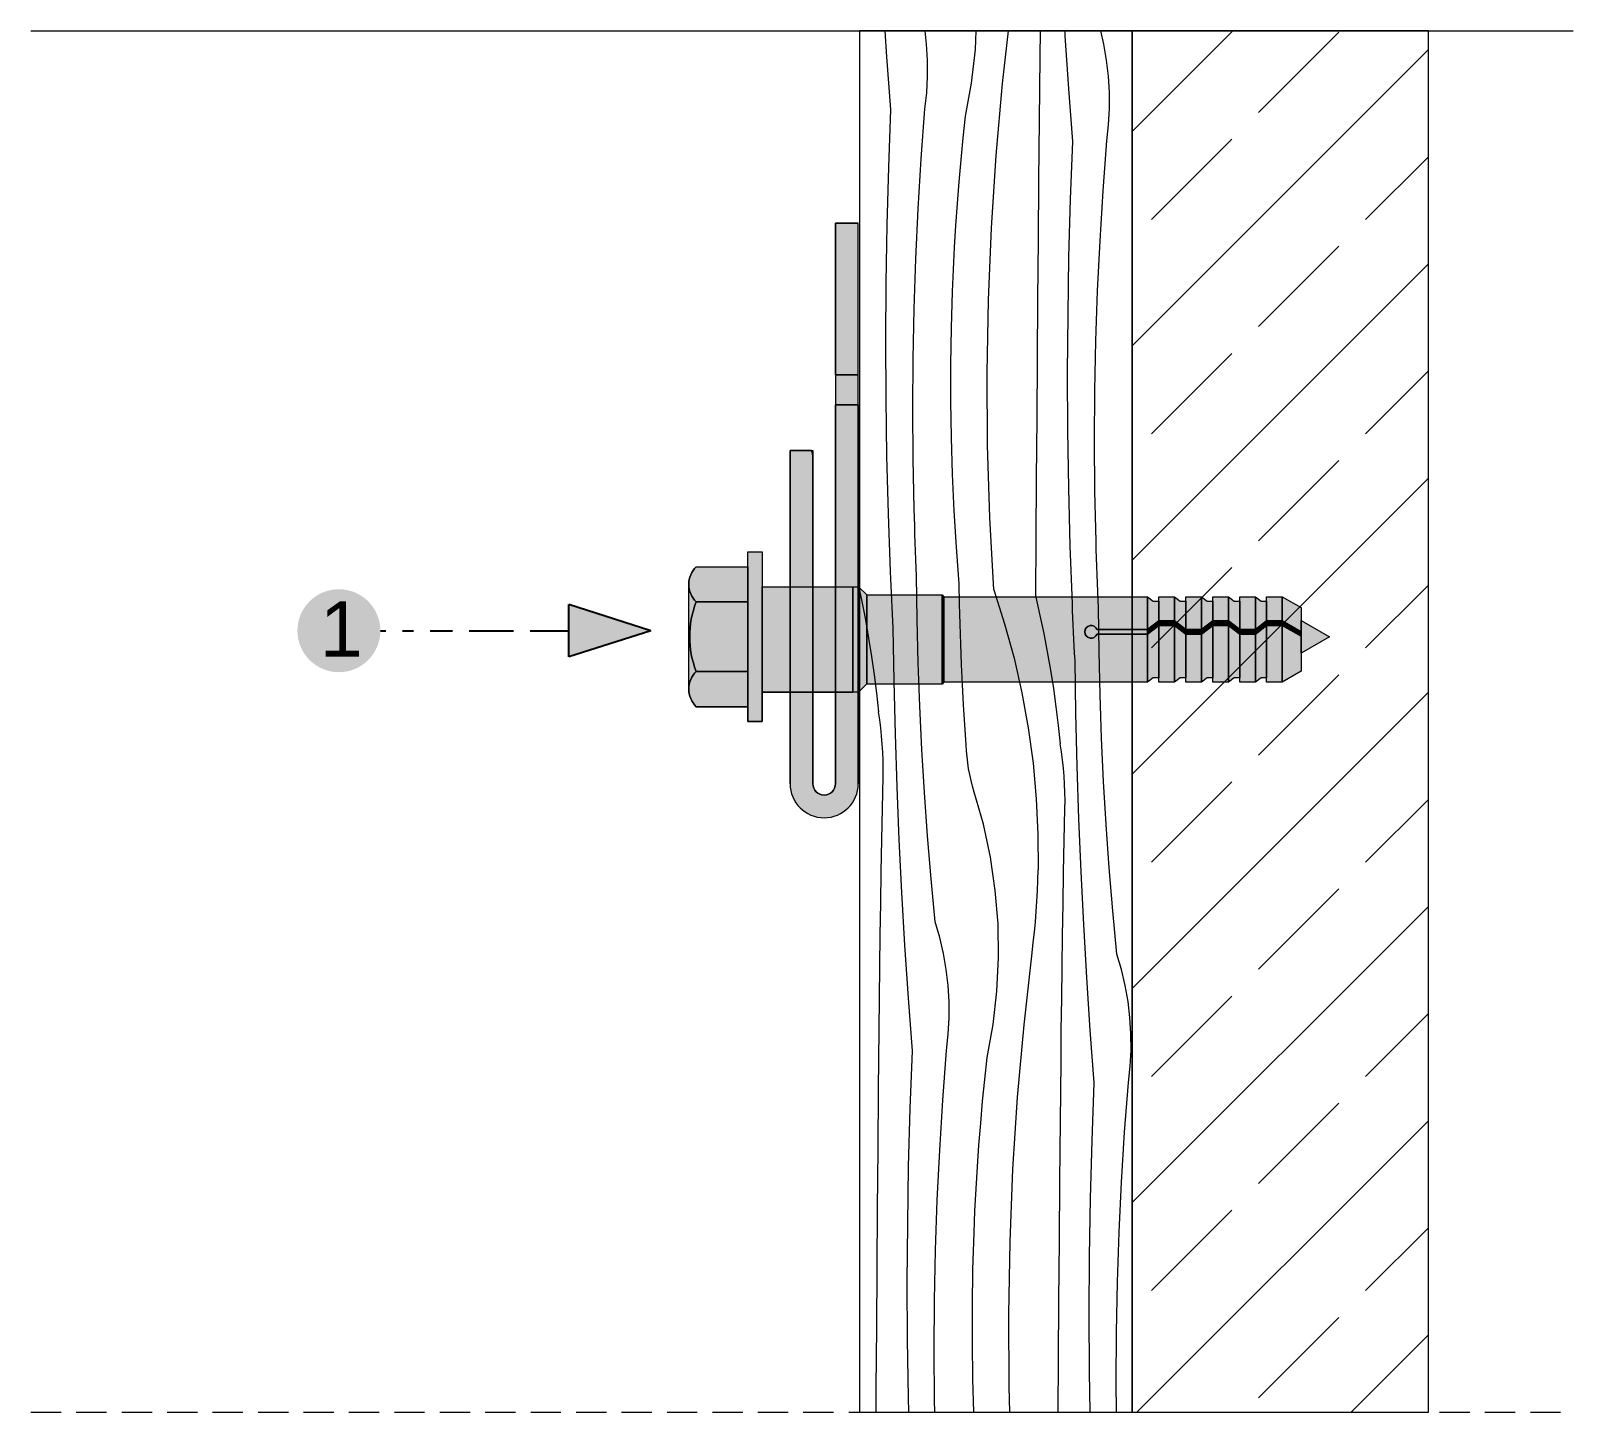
# Model space of a CAD drawing. Header units: millimetres. Extents: x -7826 to 55813, y 465 to 25965.
# Drawn here: x 49107 to 50125, y 18926 to 19838 of the extents above; entities that cross this region are included whole.
import ezdxf

# ---------------------------------------------------------------- set-up
doc = ezdxf.new("R2010")
doc.units = ezdxf.units.MM
doc.linetypes.add('Hidden Line', pattern=[30.00000000000001, 20, -10.00000000000001])
for name, color, linetype, lineweight in [('2D - Ogolne2', 251, 'Continuous', 15), ('2D - Ogolne5', 161, 'Continuous', 25), ('2D Drafting - General102', 254, 'Continuous', 13), ('2D Drafting - General121', 255, 'Continuous', 0), ('2D Drafting - General2', 251, 'Continuous', 15), ('2D Drafting - General5', 161, 'Continuous', 25), ('2D Drafting - General81', 251, 'Continuous', 20), ('ELE-warstwy2', 251, 'Continuous', 15), ('Opisy - Tekst121', 255, 'Continuous', 0)]:
    doc.layers.add(name, color=color, linetype=linetype, lineweight=lineweight)
doc.styles.add('GENERATED_STYLE_5', font='arial.ttf')

# ---------------------------------------------------------------- blocks, each defined once
blk = doc.blocks.new('*X42')
at = {"layer": '2D Drafting - General81', "linetype": 'Continuous'}
for p, q in [((-48646.67063404561, 72055.70271236675), (-48647.79966341271, 72072.75161321454)), ((-48620.48926685046, 72064.01327974732), (-48621.51369083249, 72072.75161321454)), ((-48588.29854545672, 72060.3466678821), (-48587.68327365322, 72072.75161321454)), ((-48570.38401248802, 72038.01331967939), (-48566.48699002763, 72072.75161321454)), ((-48545.51396846105, 72055.34714108803), (-48545.28462351132, 72072.75161321454)), ((-48528.90978390074, 72069.3670231191), (-48529.10594664609, 72072.75161321454)), ((-48503.52214475993, 72064.0588857783), (-48505.56071966925, 72072.75161321454)), ((-48619.84746842642, 72053.30709035876), (-48620.48926685046, 72064.01327974732)), ((-48526.60287279836, 72034.53152654559), (-48528.90978390074, 72069.3670231191)), ((-48501.67032865724, 72053.49455079863), (-48503.52214475993, 72064.0588857783)), ((-48644.07698268926, 72020.88739055295), (-48646.67063404561, 72055.70271236675)), ((-48619.81476655325, 72042.58173129588), (-48619.84746842642, 72053.30709035876)), ((-48590.83464819163, 72038.31279026804), (-48588.29854545672, 72060.3466678821)), ((-48545.75568505889, 72034.45377268645), (-48545.51396846105, 72055.34714108803)), ((-48500.42150560321, 72042.84209392616), (-48501.67032865724, 72053.49455079863)), ((-48620.39126680258, 72031.8718272859), (-48619.81476655325, 72042.58173129588)), ((-48499.77970717917, 72032.13590453762), (-48500.42150560321, 72042.84209392616)), ((-48621.57510805591, 72021.21195316246), (-48620.39126680258, 72031.8718272859)), ((-48594.79740897797, 72016.49032233373), (-48590.83464819163, 72038.31279026804)), ((-48574.59313075237, 71990.3808784987), (-48570.38401248802, 72038.01331967939)), ((-48545.96380372453, 72013.5600426054), (-48545.75568505889, 72034.45377268645)), ((-48524.00922144201, 71999.71620473178), (-48526.60287279836, 72034.53152654559)), ((-48499.747005306, 72021.41054547472), (-48499.77970717917, 72032.13590453762)), ((-48645.51909767298, 71982.75766889415), (-48644.07698268926, 72020.88739055295)), ((-48624.03850036071, 71988.25771018896), (-48621.57510805591, 72021.21195316246)), ((-48500.32350555533, 72010.70064146473), (-48499.747005306, 72021.41054547472)), ((-48596.32459123708, 72002.06173878262), (-48594.79740897797, 72016.49032233373)), ((-48546.31708932115, 71974.21632015175), (-48545.96380372453, 72013.5600426054)), ((-48501.50734680866, 72000.0407673413), (-48500.32350555533, 72010.70064146473)), ((-48597.72139509252, 71987.61995053), (-48596.32459123708, 72002.06173878262)), ((-48577.67812682817, 71942.66244465386), (-48574.59313075237, 71990.3808784987)), ((-48525.45133642573, 71961.586483073), (-48524.00922144201, 71999.71620473178)), ((-48503.97073911347, 71967.0865243678), (-48501.50734680866, 72000.0407673413)), ((-48646.55811591488, 71944.61483456718), (-48645.51909767298, 71982.75766889415)), ((-48626.05289448239, 71955.27297663044), (-48624.03850036071, 71988.25771018896)), ((-48598.98770659984, 71973.16613566641), (-48597.72139509252, 71987.61995053)), ((-48600.12342245955, 71958.70147326351), (-48598.98770659984, 71973.16613566641)), ((-48546.65642838869, 71934.87247493777), (-48546.31708932115, 71974.21632015175)), ((-48526.49035466763, 71923.44364874602), (-48525.45133642573, 71961.586483073)), ((-48505.98513323515, 71934.10179080928), (-48503.97073911347, 71967.0865243678)), ((-48627.61791683628, 71922.26386975618), (-48626.05289448239, 71955.27297663044)), ((-48601.12845002548, 71944.22714327779), (-48600.12342245955, 71958.70147326351)), ((-48647.19392133611, 71906.46314887873), (-48646.55811591488, 71944.61483456718)), ((-48602.0027073124, 71929.74432645437), (-48601.12845002548, 71944.22714327779)), ((-48579.63728584257, 71894.88454363937), (-48577.67812682817, 71942.66244465386)), ((-48602.74612300267, 71915.25420423075), (-48602.0027073124, 71929.74432645437)), ((-48546.98182088458, 71895.52851190727), (-48546.65642838869, 71934.87247493777)), ((-48507.55015558903, 71901.09268393501), (-48505.98513323515, 71934.10179080928)), ((-48628.73327717708, 71889.23651135569), (-48627.61791683628, 71922.26386975618)), ((-48527.12616008886, 71885.29196305756), (-48526.49035466763, 71923.44364874602)), ((-48603.35863645208, 71900.75795864032), (-48602.74612300267, 71915.25420423075)), ((-48647.42644290467, 71868.30687412445), (-48647.19392133611, 71906.46314887873)), ((-48604.08770725297, 71876.62068253274), (-48603.35863645208, 71900.7579586403)), ((-48508.66551592983, 71868.06532553452), (-48507.55015558903, 71901.09268393501)), ((-48629.39876865276, 71856.19702660336), (-48628.73327717708, 71889.23651135569)), ((-48580.46951874764, 71847.07373400613), (-48579.63728584257, 71894.88454363937)), ((-48547.29326676792, 71856.18443600397), (-48546.98182088458, 71895.52851190727)), ((-48527.35868165742, 71847.1356883033), (-48527.12616008886, 71885.29196305756)), ((-48647.25565464333, 71830.15027311268), (-48647.42644290467, 71868.30687412445)), ((-48604.45386980691, 71852.47517431466), (-48604.08770725297, 71876.62068253274)), ((-48509.33100740551, 71835.0258407822), (-48508.66551592983, 71868.06532553452)), ((-48629.61426784287, 71823.15154292247), (-48629.39876865276, 71856.19702660336)), ((-48604.45704137335, 71828.32689006781), (-48604.45386980691, 71852.47517431466)), ((-48547.59076599956, 71816.84025217169), (-48547.29326676792, 71856.18443600397)), ((-48580.17436292575, 71799.25659259812), (-48580.46951874764, 71847.07373400613)), ((-48527.18789339608, 71808.97908729152), (-48527.35868165742, 71847.1356883033)), ((-48646.68157563249, 71791.99760868812), (-48647.25565464333, 71830.15027311268)), ((-48604.0972212356, 71804.18128650125), (-48604.45704137335, 71828.32689006781)), ((-48509.54650659562, 71801.98035710132), (-48509.33100740551, 71835.0258407822)), ((-48629.37973478145, 71790.1061888489), (-48629.61426784287, 71823.15154292247)), ((-48547.87431854214, 71777.49596535416), (-48547.59076599956, 71816.84025217169)), ((-48526.61381438524, 71770.82642286696), (-48527.18789339608, 71808.97908729152)), ((-48603.37449070106, 71780.04381971825), (-48604.0972212356, 71804.18128650125)), ((-48578.75198244668, 71751.45969977895), (-48580.17436292575, 71799.25659259812)), ((-48509.3119735342, 71768.93500302776), (-48509.54650659562, 71801.98035710132)), ((-48645.70427000809, 71753.85314325576), (-48646.68157563249, 71791.99760868812)), ((-48628.69521296443, 71757.06709289447), (-48629.37973478145, 71790.1061888489)), ((-48602.28901308278, 71755.91994398352), (-48603.37449070106, 71780.04381971825)), ((-48548.14392436, 71738.15158049524), (-48547.87431854214, 71777.49596535416)), ((-48525.63650876085, 71732.6819574346), (-48526.61381438524, 71770.82642286696)), ((-48508.62745171718, 71735.89590707331), (-48509.3119735342, 71768.93500302776)), ((-48628.53605321224, 71751.51695085435), (-48628.69521296443, 71757.06709289447)), ((-48600.84103366261, 71731.81511049054), (-48602.28901308278, 71755.91994398352)), ((-48644.32384695447, 71715.72113830461), (-48645.70427000809, 71753.85314325576)), ((-48628.36419435479, 71745.9671875238), (-48628.53605321224, 71751.51695085435)), ((-48628.17963729188, 71740.41783195917), (-48628.36419435479, 71745.9671875238)), ((-48576.2031679765, 71703.70962465659), (-48578.75198244668, 71751.45969977895)), ((-48627.98238298977, 71734.86891321473), (-48628.17963729188, 71740.41783195917)), ((-48548.39958341928, 71698.80710253875), (-48548.14392436, 71738.15158049524)), ((-48508.46829196498, 71730.3457650332), (-48508.62745171718, 71735.89590707331)), ((-48627.7724324812, 71729.32046034244), (-48627.98238298977, 71734.86891321473)), ((-48627.5497868654, 71723.77250239182), (-48627.7724324812, 71729.32046034244)), ((-48599.03087963574, 71707.73476612996), (-48600.84103366261, 71731.81511049054)), ((-48524.25608570722, 71694.54995248344), (-48525.63650876085, 71732.6819574346)), ((-48508.29643310754, 71724.79600170265), (-48508.46829196498, 71730.3457650332)), ((-48644.1268469999, 71711.04660160813), (-48644.32384695447, 71715.7211383046)), ((-48627.31444730805, 71718.2250684098), (-48627.5497868654, 71723.77250239182)), ((-48627.06641504129, 71712.67818744056), (-48627.31444730805, 71718.2250684098)), ((-48508.11187604463, 71719.24664613802), (-48508.29643310754, 71724.79600170265)), ((-48507.91462174251, 71713.69772739356), (-48508.11187604463, 71719.24664613802)), ((-48643.92378887603, 71706.3723241552), (-48644.1268469999, 71711.04660160813)), ((-48643.71467292396, 71701.69831379715), (-48643.92378887603, 71706.3723241552)), ((-48626.72455001963, 71684.10024235316), (-48627.0664150413, 71712.67818744056)), ((-48598.76417696776, 71694.41755308976), (-48599.03087963574, 71707.73476612994)), ((-48507.70467123394, 71708.14927452127), (-48507.91462174251, 71713.69772739356)), ((-48507.48202561815, 71702.60131657065), (-48507.70467123394, 71708.14927452127)), ((-48664.74784675526, 71703.19488296608), (-48663.24142857917, 71696.00174439051)), ((-48663.24142857917, 71696.00174439051), (-48660.92270754238, 71683.95268723684)), ((-48643.49949949494, 71697.02457838487), (-48643.71467292396, 71701.69831379715)), ((-48643.27826895038, 71692.35112576878), (-48643.49949949494, 71697.02457838487)), ((-48576.20316797651, 71703.70962465659), (-48568.97907733806, 71681.32696714414)), ((-48548.39958341929, 71698.80710253873), (-48545.68876979406, 71686.84015910994)), ((-48507.2466860608, 71697.05388258863), (-48507.48202561815, 71702.60131657065)), ((-48506.99865379403, 71691.5070016194), (-48507.2466860608, 71697.05388258863)), ((-48643.05098166189, 71687.67796379887), (-48643.27826895038, 71692.35112576878)), ((-48642.81763801125, 71683.00510032458), (-48643.05098166189, 71687.67796379887)), ((-48598.40328736779, 71681.1025595799), (-48598.76417696776, 71694.41755308976)), ((-48545.68876979406, 71686.84015910994), (-48543.17366733192, 71674.83055856936)), ((-48524.05908575265, 71689.87541578697), (-48524.25608570722, 71694.54995248343)), ((-48523.85602762878, 71685.20113833406), (-48524.05908575265, 71689.87541578697)), ((-48523.64691167671, 71680.52712797599), (-48523.85602762878, 71685.20113833406)), ((-48506.65678877237, 71662.92905653203), (-48506.99865379404, 71691.50700161941)), ((-48660.92270754238, 71683.95268723684), (-48658.80098585852, 71671.86738448367)), ((-48642.5782383904, 71678.33254319489), (-48642.81763801125, 71683.00510032458)), ((-48641.99437197611, 71643.42562754243), (-48642.5782383904, 71678.33254319489)), ((-48626.04428098253, 71655.52834967613), (-48626.72455001963, 71684.10024235316)), ((-48597.9482288908, 71667.79045173578), (-48598.40328736779, 71681.1025595799)), ((-48568.97907733806, 71681.32696714414), (-48562.75312315176, 71658.64639534045)), ((-48543.17366733192, 71674.83055856936), (-48540.85494629513, 71662.78150141568)), ((-48523.43173824769, 71675.85339256372), (-48523.64691167671, 71680.52712797599)), ((-48523.21050770313, 71671.17993994761), (-48523.43173824769, 71675.85339256372)), ((-48658.80098585852, 71671.86738448367), (-48656.87682895584, 71659.74905680396)), ((-48597.39902430287, 71654.48189554845), (-48597.9482288908, 71667.79045173578)), ((-48522.98322041464, 71666.5067779777), (-48523.21050770313, 71671.17993994761)), ((-48522.74987676401, 71661.83391450341), (-48522.98322041464, 71666.5067779777)), ((-48656.87682895584, 71659.74905680396), (-48655.15074961258, 71647.60093367157)), ((-48625.02570333398, 71626.96651645967), (-48626.04428098253, 71655.52834967613)), ((-48596.75570108015, 71641.17755683126), (-48597.39902430287, 71654.48189554845)), ((-48562.75312315176, 71658.64639534045), (-48557.53751745449, 71635.71239655952)), ((-48540.85494629513, 71662.78150141568), (-48538.73322461127, 71650.69619866251)), ((-48522.51047714315, 71657.16135737373), (-48522.74987676401, 71661.83391450341)), ((-48521.92661072886, 71622.25444172128), (-48522.51047714314, 71657.16135737374)), ((-48505.97651973528, 71634.35716385499), (-48506.65678877237, 71662.92905653203)), ((-48655.15074961258, 71647.60093367157), (-48653.62320782025, 71635.4262525007)), ((-48538.73322461127, 71650.69619866251), (-48536.80906770859, 71638.5778709828)), ((-48653.62320782025, 71635.4262525007), (-48652.29461066113, 71623.22825778322)), ((-48641.12311887387, 71608.52470236288), (-48641.99437197611, 71643.42562754243)), ((-48596.01829140744, 71627.87810118654), (-48596.75570108015, 71641.17755683126)), ((-48557.53751745449, 71635.71239655952), (-48553.34249051251, 71612.56995520541)), ((-48536.80906770859, 71638.5778709828), (-48535.08298836534, 71626.42974785042)), ((-48504.95794208672, 71605.79533063852), (-48505.97651973528, 71634.35716385499)), ((-48623.66895992387, 71598.41874834322), (-48625.02570333398, 71626.96651645967)), ((-48595.18683217659, 71614.5841939724), (-48596.01829140744, 71627.87810118654)), ((-48535.08298836534, 71626.42974785042), (-48533.555446573, 71614.25506667954)), ((-48651.47053532368, 71617.91137707453), (-48652.29461066113, 71623.22825778321)), ((-48650.77129525293, 71612.57664334589), (-48651.47053532368, 71617.91137707453)), ((-48594.26136498464, 71601.2965002693), (-48595.18683217659, 71614.5841939724)), ((-48533.555446573, 71614.25506667954), (-48532.22684941389, 71602.05707196206)), ((-48521.05535762662, 71587.35351654173), (-48521.92661072886, 71622.25444172128)), ((-48650.1972745719, 71607.22698719901), (-48650.77129525293, 71612.57664334589)), ((-48649.74878861518, 71601.86534743318), (-48650.1972745719, 71607.22698719901)), ((-48639.96453814754, 71573.63213365465), (-48641.12311887387, 71608.52470236288)), ((-48553.34249051251, 71612.56995520541), (-48550.17627075507, 71589.26446453648)), ((-48503.60119867661, 71577.24756252207), (-48504.95794208672, 71605.79533063852)), ((-48649.42608375564, 71596.49466943076), (-48649.74878861518, 71601.86534743318)), ((-48649.22933726913, 71591.11790353924), (-48649.42608375564, 71596.49466943076)), ((-48621.97424102797, 71569.88904899369), (-48623.66895992387, 71598.41874834322)), ((-48594.08430398169, 71597.35157643107), (-48594.26136498464, 71601.2965002693)), ((-48593.76888991784, 71593.41529790223), (-48594.08430398169, 71597.35157643107)), ((-48593.31551147992, 71589.49251538466), (-48593.76888991784, 71593.41529790223)), ((-48531.40277407643, 71596.74019125338), (-48532.22684941388, 71602.05707196206)), ((-48530.70353400567, 71591.40545752474), (-48531.40277407643, 71596.74019125338)), ((-48649.15865723708, 71585.73800345047), (-48649.22933726913, 71591.11790353924)), ((-48649.2140824871, 71580.35792457803), (-48649.15865723708, 71585.73800345047)), ((-48592.72472736914, 71585.58806294895), (-48593.31551147992, 71589.49251538466)), ((-48591.99726561263, 71581.70675207749), (-48592.72472736914, 71585.58806294895)), ((-48550.17627075507, 71589.26446453648), (-48548.04506863464, 71565.8416376278)), ((-48530.12951332464, 71586.05580137786), (-48530.70353400567, 71591.40545752474)), ((-48529.68102736792, 71580.69416161203), (-48530.12951332464, 71586.05580137786)), ((-48519.89677690029, 71552.4609478335), (-48521.05535762662, 71587.35351654173)), ((-48649.65737051168, 71559.46786077235), (-48649.2140824871, 71580.35792457803)), ((-48638.51870833947, 71538.75028684972), (-48639.96453814754, 71573.63213365465)), ((-48591.13402266631, 71577.85336573508), (-48591.99726561263, 71581.70675207749)), ((-48590.1360623101, 71574.03265247503), (-48591.13402266631, 71577.85336573508)), ((-48589.00461433711, 71570.2493205873), (-48590.1360623101, 71574.03265247503)), ((-48529.35832250839, 71575.32348360961), (-48529.68102736792, 71580.69416161203)), ((-48529.16157602188, 71569.94671771809), (-48529.35832250839, 71575.32348360961)), ((-48501.90647978071, 71548.71786317254), (-48503.60119867661, 71577.24756252207)), ((-48619.94178432124, 71541.3814195439), (-48621.97424102797, 71569.88904899369)), ((-48582.96844226391, 71548.9071509109), (-48589.00461433711, 71570.2493205873)), ((-48548.04506863464, 71565.8416376278), (-48546.95306444519, 71542.34741770625)), ((-48529.09089598982, 71564.56681762933), (-48529.16157602188, 71569.94671771809)), ((-48529.14632123984, 71559.18673875688), (-48529.09089598982, 71564.56681762933)), ((-48650.0670656574, 71538.57711114564), (-48649.65737051168, 71559.46786077235)), ((-48529.58960926442, 71538.2966749512), (-48529.14632123984, 71559.18673875688)), ((-48518.45094709221, 71517.57910102858), (-48519.89677690029, 71552.4609478335)), ((-48578.33209642744, 71527.21780151821), (-48582.96844226391, 71548.9071509109)), ((-48546.95306444519, 71542.34741770625), (-48546.90240012273, 71518.8278880341)), ((-48499.87402307399, 71520.21023372277), (-48501.90647978071, 71548.71786317254)), ((-48650.44316686488, 71517.68572971788), (-48650.0670656574, 71538.57711114564)), ((-48636.78572746513, 71503.88152665315), (-48638.51870833947, 71538.75028684972)), ((-48617.57187484453, 71512.89985803154), (-48619.94178432124, 71541.3814195439)), ((-48529.99930441015, 71517.40592532449), (-48529.58960926442, 71538.2966749512)), ((-48575.11518112964, 71505.27298354768), (-48578.33209642744, 71527.21780151821)), ((-48650.78567316157, 71496.79377051069), (-48650.44316686488, 71517.68572971788)), ((-48614.86484496456, 71484.44835883834), (-48617.57187484453, 71512.89985803154)), ((-48547.35486323138, 71505.0930992495), (-48547.08420241084, 71511.95903001507)), ((-48547.08420241084, 71511.95903001507), (-48546.90240012272, 71518.8278880341)), ((-48530.37540561763, 71496.51454389673), (-48529.99930441015, 71517.40592532449)), ((-48516.71796621787, 71482.710340832), (-48518.45094709221, 71517.57910102858)), ((-48497.50411359727, 71491.72867221039), (-48499.87402307399, 71520.21023372277)), ((-48634.7657130065, 71469.02821688284), (-48636.78572746513, 71503.88152665315)), ((-48573.33129875938, 71483.1654883598), (-48575.11518112964, 71505.27298354768)), ((-48547.71433727148, 71498.2312452018), (-48547.35486323138, 71505.0930992495)), ((-48651.09458366181, 71475.90128754717), (-48650.78567316157, 71496.79377051069)), ((-48548.69946942533, 71484.52436151287), (-48548.16256434954, 71491.37461665389)), ((-48548.16256434954, 71491.37461665389), (-48547.71433727148, 71498.2312452018)), ((-48530.71791191432, 71475.62258468954), (-48530.37540561763, 71496.51454389673)), ((-48494.79708371731, 71463.27717301721), (-48497.50411359727, 71491.72867221039)), ((-48611.82690479034, 71474.16218773641), (-48614.86484496456, 71484.44835883834)), ((-48572.98799227609, 71460.98879517862), (-48573.33129875938, 71483.1654883598)), ((-48549.32496261252, 71477.68162661881), (-48548.69946942533, 71484.52436151287)), ((-48514.69795175925, 71447.8570310617), (-48516.71796621787, 71482.710340832)), ((-48651.36989756681, 71455.00833485178), (-48651.09458366181, 71475.90128754717)), ((-48609.37807386569, 71463.72007954204), (-48611.82690479034, 71474.16218773641)), ((-48550.84127963815, 71464.02329844513), (-48550.03893919375, 71470.8475575528)), ((-48550.03893919375, 71470.8475575528), (-48549.32496261252, 71477.68162661881)), ((-48531.02682241455, 71454.73010172603), (-48530.71791191432, 71475.62258468954)), ((-48632.45880190412, 71434.19272030934), (-48634.7657130065, 71469.02821688284)), ((-48607.52625776301, 71453.15574456238), (-48609.37807386569, 71463.72007954204)), ((-48574.08671331524, 71438.83667582468), (-48572.98799227609, 71460.98879517862)), ((-48556.17218034653, 71416.50332762199), (-48550.84127963815, 71464.02329844513)), ((-48491.75914354309, 71452.99100191526), (-48494.79708371731, 71463.27717301721)), ((-48651.61161416465, 71434.1149664502), (-48651.36989756681, 71455.00833485178)), ((-48606.27743470898, 71442.5032876899), (-48607.52625776301, 71453.15574456238)), ((-48531.30213631955, 71433.83714903063), (-48531.02682241455, 71454.73010172603)), ((-48489.31031261844, 71442.5488937209), (-48491.75914354309, 71452.99100191526)), ((-48605.63563628494, 71431.79709830137), (-48606.27743470898, 71442.5032876899)), ((-48512.39104065687, 71413.0215344882), (-48514.69795175925, 71447.8570310617)), ((-48487.45849651576, 71431.98455874123), (-48489.31031261844, 71442.5488937209)), ((-48651.8197328303, 71413.22123636915), (-48651.61161416465, 71434.1149664502)), ((-48629.86515054778, 71399.37739849553), (-48632.45880190412, 71434.19272030934)), ((-48605.60293441177, 71421.07173923847), (-48605.63563628494, 71431.79709830137)), ((-48576.62281605015, 71416.80279821063), (-48574.08671331524, 71438.83667582468)), ((-48531.54385291739, 71412.94378062905), (-48531.30213631955, 71433.83714903063)), ((-48486.20967346172, 71421.33210186876), (-48487.45849651576, 71431.98455874123)), ((-48606.17943466109, 71410.36183522848), (-48605.60293441177, 71421.07173923847)), ((-48485.56787503768, 71410.62591248022), (-48486.20967346172, 71421.33210186876)), ((-48652.17301842692, 71373.8775139155), (-48651.8197328303, 71413.22123636915)), ((-48607.36327591442, 71399.70196110505), (-48606.17943466109, 71410.36183522848)), ((-48580.58557683649, 71394.98033027633), (-48576.62281605015, 71416.80279821063)), ((-48560.38129861088, 71368.87088644132), (-48556.17218034653, 71416.50332762199)), ((-48531.75197158304, 71392.050050548), (-48531.54385291739, 71412.94378062905)), ((-48509.79738930052, 71378.20621267438), (-48512.39104065687, 71413.0215344882)), ((-48485.53517316451, 71399.90055341732), (-48485.56787503768, 71410.62591248022)), ((-48609.82666821923, 71366.74771813155), (-48607.36327591442, 71399.70196110505)), ((-48486.11167341384, 71389.19064940733), (-48485.53517316451, 71399.90055341732)), ((-48631.3072655315, 71361.24767683673), (-48629.86515054778, 71399.37739849553)), ((-48582.1127590956, 71380.5517467252), (-48580.58557683649, 71394.98033027633)), ((-48532.10525717966, 71352.70632809435), (-48531.75197158304, 71392.050050548)), ((-48583.50956295104, 71366.10995847259), (-48582.1127590956, 71380.5517467252)), ((-48487.29551466717, 71378.5307752839), (-48486.11167341384, 71389.19064940733)), ((-48652.51235749446, 71334.53366870152), (-48652.17301842692, 71373.8775139155)), ((-48563.46629468667, 71321.15245259646), (-48560.38129861088, 71368.87088644132)), ((-48511.23950428424, 71340.0764910156), (-48509.79738930052, 71378.20621267438)), ((-48489.75890697197, 71345.5765323104), (-48487.29551466717, 71378.5307752839)), ((-48632.3462837734, 71323.10484250977), (-48631.3072655315, 71361.24767683673)), ((-48611.84106234091, 71333.76298457303), (-48609.82666821923, 71366.74771813155)), ((-48584.77587445836, 71351.65614360901), (-48583.50956295104, 71366.10995847259)), ((-48585.91159031806, 71337.1914812061), (-48584.77587445836, 71351.65614360901)), ((-48532.4445962472, 71313.36248288037), (-48532.10525717966, 71352.70632809435)), ((-48512.27852252614, 71301.93365668862), (-48511.23950428424, 71340.0764910156)), ((-48491.77330109365, 71312.59179875188), (-48489.75890697197, 71345.5765323104)), ((-48652.83774999034, 71295.189705671), (-48652.51235749446, 71334.53366870152)), ((-48613.4060846948, 71300.75387769876), (-48611.84106234091, 71333.76298457303)), ((-48586.916617884, 71322.71715122038), (-48585.91159031806, 71337.1914812061)), ((-48632.98208919463, 71284.95315682131), (-48632.3462837734, 71323.10484250977)), ((-48587.79087517092, 71308.23433439696), (-48586.916617884, 71322.71715122038)), ((-48565.42545370108, 71273.37455158198), (-48563.46629468667, 71321.15245259646)), ((-48588.53429086119, 71293.74421217333), (-48587.79087517092, 71308.23433439696)), ((-48532.76998874309, 71274.01851984987), (-48532.4445962472, 71313.36248288037)), ((-48493.33832344754, 71279.58269187761), (-48491.77330109365, 71312.59179875188)), ((-48614.5214450356, 71267.72651929827), (-48613.4060846948, 71300.75387769876)), ((-48512.91432794737, 71263.78197100016), (-48512.27852252614, 71301.93365668862)), ((-48653.14919587369, 71255.84562976772), (-48652.83774999034, 71295.189705671)), ((-48589.14680431059, 71279.2479665829), (-48588.53429086119, 71293.74421217333)), ((-48633.21461076319, 71246.79688206705), (-48632.98208919463, 71284.95315682131)), ((-48589.87587511148, 71255.11069047535), (-48589.14680431059, 71279.2479665829)), ((-48494.45368378834, 71246.55533347714), (-48493.33832344754, 71279.58269187761)), ((-48615.18693651128, 71234.68703454595), (-48614.5214450356, 71267.72651929827)), ((-48566.25768660615, 71225.56374194873), (-48565.42545370108, 71273.37455158198)), ((-48533.08143462643, 71234.67444394657), (-48532.76998874309, 71274.01851984987)), ((-48513.14684951594, 71225.6256962459), (-48512.91432794737, 71263.78197100016)), ((-48653.44669510533, 71216.50144593544), (-48653.14919587369, 71255.84562976772)), ((-48633.04382250184, 71208.64028105527), (-48633.21461076319, 71246.79688206705)), ((-48590.24203766542, 71230.96518225726), (-48589.87587511148, 71255.11069047535)), ((-48495.11917526402, 71213.5158487248), (-48494.45368378834, 71246.55533347714)), ((-48615.40243570138, 71201.64155086507), (-48615.18693651128, 71234.68703454595)), ((-48590.24520923186, 71206.81689801041), (-48590.24203766542, 71230.96518225726)), ((-48533.37893385807, 71195.3302601143), (-48533.08143462643, 71234.67444394657)), ((-48653.73024764791, 71177.15715911791), (-48653.44669510533, 71216.50144593544)), ((-48565.96253078426, 71177.74660054072), (-48566.25768660615, 71225.56374194873)), ((-48512.97606125459, 71187.46909523412), (-48513.14684951594, 71225.6256962459)), ((-48632.469743491, 71170.48761663071), (-48633.04382250184, 71208.64028105527)), ((-48589.88538909411, 71182.67129444385), (-48590.24520923186, 71206.81689801041)), ((-48495.33467445413, 71180.47036504392), (-48495.11917526402, 71213.5158487248)), ((-48615.16790263996, 71168.59619679149), (-48615.40243570138, 71201.64155086507)), ((-48533.62752362036, 71160.83722817595), (-48533.37893385807, 71195.3302601143)), ((-48512.57533443438, 71160.83722817595), (-48512.97606125459, 71187.46909523412)), ((-48653.84207931957, 71160.83722817595), (-48653.73024764791, 71177.15715911791)), ((-48589.23162759846, 71160.83722817595), (-48589.88538909411, 71182.67129444385)), ((-48565.45932733846, 71160.83722817595), (-48565.96253078426, 71177.74660054072)), ((-48495.19533203144, 71160.83722817595), (-48495.33467445413, 71180.47036504392)), ((-48632.22248930072, 71160.83722817595), (-48632.469743491, 71170.48761663071)), ((-48615.00714814165, 71160.83722817595), (-48615.16790263996, 71168.59619679149))]:
    blk.add_line(p, q, dxfattribs=at)
blk = doc.blocks.new('Wype_nienie_131')
at = {"layer": '2D Drafting - General2', "linetype": 'Continuous'}
for p, q in [((-48484.74784675527, 72072.75161321454), (-48664.74784675526, 72072.75161321454)), ((-48664.74784675526, 72072.75161321454), (-48664.74784675526, 71160.83722817595)), ((-48484.74784675527, 71160.83722817595), (-48484.74784675527, 72072.75161321454)), ((-48664.74784675526, 71160.83722817595), (-48484.74784675527, 71160.83722817595))]:
    blk.add_line(p, q, dxfattribs=at)
at = {"layer": '2D Drafting - General81', "linetype": 'Continuous'}
blk.add_blockref('*X42', (0, 0), dxfattribs=at)

msp = doc.modelspace()

# ---------------------------------------------------------------- hatches: boundary and pattern name
at = {"layer": '2D - Ogolne5', "linetype": 'Continuous'}
msp.add_hatch(color=256, dxfattribs=at).paths.add_polyline_path([(49310.05296553145, 19414.60162813194, 0.9999999999999999), (49310.05296553145, 19469.36963406633, 0.9999999999999999)], flags=0)
at = {"layer": '2D Drafting - General102', "linetype": 'Continuous'}
for points in [[(49637.9391827453, 19711.00076441814), (49637.9391827453, 19611.00076233198), (49652.9391827453, 19611.00076233198), (49652.9391827453, 19711.00076441814)], [(49652.9391827453, 19591.00077455093), (49652.9391827453, 19611.00076233198), (49637.9391827453, 19611.00076233198), (49637.9391827453, 19591.00077455093)]]:
    msp.add_hatch(color=256, dxfattribs=at).paths.add_polyline_path(points)
h = msp.add_hatch(color=256, dxfattribs=at)
edge = h.paths.add_edge_path()
edge.add_line((49652.9391827453, 19341.00075905371), (49652.9391827453, 19591.00077455093))
edge.add_line((49652.9391827453, 19591.00077455093), (49637.9391827453, 19591.00077455093))
edge.add_line((49637.9391827453, 19591.00077455093), (49637.9391827453, 19341.00075905371))
edge.add_arc((49630.4391827453, 19341.00075905371), 7.5, -180, 0, ccw=False)
edge.add_line((49622.9391827453, 19341.00075905371), (49622.9391827453, 19556.00075905371))
edge.add_arc((49607.93918274527, 19556.00075905372), 15.0000000000291, 359.9999999999444, 379.4712520273329)
edge.add_line((49622.08131562948, 19561.00076680233), (49607.9391827453, 19561.00076680233))
edge.add_line((49607.9391827453, 19561.00076680233), (49607.9391827453, 19341.00075905371))
edge.add_arc((49630.4391827453, 19341.00075905371), 22.5, 180, 360)
at = {"layer": '2D Drafting - General121', "linetype": 'Continuous'}
for points in [[(49589.42573416488, 19438.0411916695), (49589.42573416488, 19382.12204140384), (49580.10587578727, 19382.12204140384), (49580.10587578727, 19438.0411916695), (49580.10587578727, 19493.96034193516), (49589.42573416488, 19493.96034193516)], [(49589.42573416488, 19401.36391799146), (49589.42573416488, 19438.0411916695), (49589.42573416488, 19471.03581520213), (49649.42571731588, 19471.03581520213), (49649.42571731588, 19435.11525614655), (49649.42571731588, 19401.36391799146)], [(49649.42571731588, 19401.36391799146), (49589.42573416488, 19401.36391799146), (49589.42573416488, 19438.0411916695), (49589.42573416488, 19471.03581520213), (49649.42571731588, 19471.03581520213), (49649.42571731588, 19434.16551834291)], [(49649.42571731588, 19401.46100309664), (49649.42571731588, 19434.1655184346), (49649.42571731588, 19458.51951458853), (49649.42572560985, 19471.03581490978), (49652.9391827453, 19471.03581594654), (49652.9391827453, 19462.89032582187), (49652.9391827453, 19401.46100309664)], [(49652.93918274808, 19401.46100309664), (49652.93918274808, 19471.03581594654), (49653.11471208977, 19471.03581594654), (49658.5282595349, 19465.6222685014), (49658.5282595349, 19406.87455054177), (49653.11471208977, 19401.46100309664)], [(49658.5282595349, 19406.77746543659), (49658.5282595349, 19465.6222685014), (49708.2705764475, 19465.6222685014), (49708.2705764475, 19406.77746543659)], [(49708.2705764475, 19406.77746543659), (49708.2705764475, 19465.6222685014), (49709.51604794932, 19464.37679699958), (49709.51604794932, 19408.0229369384)], [(49851.37618589991, 19461.41813081471), (49851.37618589991, 19448.46706879478), (49843.93490811165, 19442.72058422105), (49843.93490811165, 19464.37679699958), (49847.67785316881, 19461.41813081471)], [(49861.73151754698, 19464.37679699958), (49861.73151754698, 19448.46706879478), (49851.37618589991, 19448.46706879478), (49851.37618589991, 19464.37679699958)], [(49869.17279533524, 19461.41813081471), (49869.17279533524, 19442.72058422105), (49861.73151754698, 19448.46706879478), (49861.73151754698, 19464.37679699958), (49865.47446260415, 19461.41813081471)], [(49879.5281269823, 19464.37679699958), (49879.5281269823, 19442.72058422105), (49869.17279533524, 19442.72058422105), (49869.17279533524, 19464.37679699958)], [(49879.5281269823, 19442.72058422105), (49879.5281269823, 19464.37679699958), (49883.27107203948, 19461.41813081471), (49886.96940477058, 19461.41813081471), (49886.96940477058, 19448.46706879478)], [(49897.32473641764, 19464.37679699958), (49897.32473641764, 19448.46706879478), (49886.96940477058, 19448.46706879478), (49886.96940477058, 19464.37679699958)], [(49904.7660142059, 19461.41813081471), (49904.7660142059, 19442.72058422105), (49897.32473641764, 19448.46706879478), (49897.32473641764, 19464.37679699958), (49901.06768147481, 19461.41813081471)], [(49915.12134585297, 19464.37679699958), (49915.12134585297, 19442.72058422105), (49904.7660142059, 19442.72058422105), (49904.7660142059, 19464.37679699958)], [(49922.56262364124, 19461.41813081471), (49922.56262364124, 19448.46706879478), (49915.12134585297, 19442.72058422105), (49915.12134585297, 19464.37679699958), (49918.86429091015, 19461.41813081471)], [(49922.56262364124, 19448.46706879478), (49922.56262364124, 19464.37679699958), (49932.91795528831, 19464.37679699958), (49932.91795528831, 19448.46706879478)], [(49945.298284267, 19441.31928252628), (49932.91795528831, 19448.46706879478), (49932.91795528831, 19464.37679699958), (49945.298284267, 19457.22901073108)], [(49964.02610888034, 19437.94410656432), (49945.298284267, 19427.13159198247), (49945.298284267, 19448.75662114615)], [(49843.93490811165, 19442.72058422105), (49851.37618589991, 19448.46706879478), (49851.37618589991, 19445.50840260992), (49843.93490811165, 19439.76191803616)], [(49851.37618589991, 19410.98160312329), (49847.67785316881, 19410.98160312329), (49843.93490811165, 19408.0229369384), (49843.93490811165, 19439.76191803616), (49851.37618589991, 19445.50840260992)], [(49851.37618589991, 19448.46706879478), (49861.73151754698, 19448.46706879478), (49861.73151754698, 19445.50840260992), (49851.37618589991, 19445.50840260992)], [(49851.37618589991, 19408.0229369384), (49851.37618589991, 19445.50840260992), (49861.73151754698, 19445.50840260992), (49861.73151754698, 19408.0229369384)], [(49869.17279533524, 19439.76191803616), (49861.73151754698, 19445.50840260992), (49861.73151754698, 19448.46706879478), (49869.17279533524, 19442.72058422105)], [(49869.17279533524, 19410.98160312329), (49865.47446260415, 19410.98160312329), (49861.73151754698, 19408.0229369384), (49861.73151754698, 19445.50840260992), (49869.17279533524, 19439.76191803616)], [(49869.17279533524, 19442.72058422105), (49879.5281269823, 19442.72058422105), (49879.5281269823, 19439.76191803616), (49869.17279533524, 19439.76191803616)], [(49869.17279533524, 19408.0229369384), (49869.17279533524, 19439.76191803616), (49879.5281269823, 19439.76191803616), (49879.5281269823, 19408.0229369384)], [(49886.96940477058, 19445.50840260992), (49879.5281269823, 19439.76191803616), (49879.5281269823, 19442.72058422105), (49886.96940477058, 19448.46706879478)], [(49886.96940477058, 19410.98160312329), (49883.27107203948, 19410.98160312329), (49879.5281269823, 19408.0229369384), (49879.5281269823, 19439.76191803616), (49886.96940477058, 19445.50840260992)], [(49897.32473641764, 19445.50840260992), (49886.96940477058, 19445.50840260992), (49886.96940477058, 19448.46706879478), (49897.32473641764, 19448.46706879478)], [(49897.32473641764, 19408.0229369384), (49886.96940477058, 19408.0229369384), (49886.96940477058, 19445.50840260992), (49897.32473641764, 19445.50840260992)], [(49904.7660142059, 19439.76191803616), (49897.32473641764, 19445.50840260992), (49897.32473641764, 19448.46706879478), (49904.7660142059, 19442.72058422105)], [(49904.7660142059, 19410.98160312329), (49901.06768147481, 19410.98160312329), (49897.32473641764, 19408.0229369384), (49897.32473641764, 19445.50840260992), (49904.7660142059, 19439.76191803616)], [(49904.7660142059, 19442.72058422105), (49915.12134585297, 19442.72058422105), (49915.12134585297, 19439.76191803616), (49904.7660142059, 19439.76191803616)], [(49915.12134585297, 19408.0229369384), (49904.7660142059, 19408.0229369384), (49904.7660142059, 19439.76191803616), (49915.12134585297, 19439.76191803616)], [(49915.12134585297, 19442.72058422105), (49922.56262364124, 19448.46706879478), (49922.56262364124, 19445.50840260992), (49915.12134585297, 19439.76191803616)], [(49922.56262364124, 19410.98160312329), (49918.86429091015, 19410.98160312329), (49915.12134585297, 19408.0229369384), (49915.12134585297, 19439.76191803616), (49922.56262364124, 19445.50840260992)], [(49922.56262364124, 19448.46706879478), (49932.91795528831, 19448.46706879478), (49932.91795528831, 19445.50840260992), (49922.56262364124, 19445.50840260992)], [(49922.56262364124, 19408.0229369384), (49922.56262364124, 19445.50840260992), (49932.91795528831, 19445.50840260992), (49932.91795528831, 19408.0229369384)], [(49945.298284267, 19438.3606163414), (49932.91795528831, 19445.50840260992), (49932.91795528831, 19448.46706879478), (49945.298284267, 19441.31928252628)], [(49945.298284267, 19415.17072320691), (49932.91795528831, 19408.0229369384), (49932.91795528831, 19445.50840260992), (49945.298284267, 19438.36061634139)]]:
    msp.add_hatch(color=256, dxfattribs=at).paths.add_polyline_path(points)
h = msp.add_hatch(color=256, dxfattribs=at)
edge = h.paths.add_edge_path()
edge.add_line((49580.10587578727, 19460.95251018113), (49545.93306173603, 19460.95251018113))
edge.add_arc((49557.37254068216, 19472.60233315314), 16.32727943774647, 134.4780486831525, 225.5219513168833, ccw=False)
edge.add_line((49545.93306173603, 19484.25215612515), (49580.10587578727, 19484.25215612515))
edge.add_line((49580.10587578727, 19484.25215612515), (49580.10587578727, 19460.95251018113))
h = msp.add_hatch(color=256, dxfattribs=at)
edge = h.paths.add_edge_path()
edge.add_arc((49605.24125141178, 19438.0411916695), 63.5797914321447, 180, 201.1220213823828)
edge.add_arc((49557.37254068215, 19403.48005018585), 16.32727943773627, 134.4780486830803, 179.999999999949)
edge.add_line((49541.04526124442, 19403.48005018587), (49541.04526124442, 19472.60233315313))
edge.add_arc((49557.37254068215, 19472.60233315314), 16.32727943772625, 180.0000000000511, 225.5219513169197)
edge.add_arc((49605.24125141178, 19438.0411916695), 63.57979143214646, 158.8779786176172, 180)
h = msp.add_hatch(color=256, dxfattribs=at)
edge = h.paths.add_edge_path()
edge.add_line((49580.10587578727, 19415.12987315787), (49545.93306173603, 19415.12987315787))
edge.add_arc((49605.24125141175, 19438.0411916695), 63.5797914321261, 180, 201.1220213823899, ccw=False)
edge.add_arc((49605.24125141175, 19438.0411916695), 63.57979143212287, 158.8779786176101, 180, ccw=False)
edge.add_line((49545.93306173603, 19460.95251018113), (49580.10587578727, 19460.95251018113))
edge.add_line((49580.10587578727, 19460.95251018113), (49580.10587578727, 19438.0411916695))
edge.add_line((49580.10587578727, 19438.0411916695), (49580.10587578727, 19415.12987315787))
h = msp.add_hatch(color=256, dxfattribs=at)
edge = h.paths.add_edge_path()
edge.add_line((49709.51604794932, 19408.0229369384), (49709.51604794932, 19464.37679699958))
edge.add_line((49709.51604794932, 19464.37679699958), (49843.93490811165, 19464.37679699958))
edge.add_line((49843.93490811165, 19464.37679699958), (49843.93490811165, 19442.72058422105))
edge.add_line((49843.93490811165, 19442.72058422105), (49810.62629137216, 19442.72058422105))
edge.add_arc((49806.71168293756, 19441.24125112861), 4.184804128586707, 20.70161155939179, 339.2983884406082)
edge.add_line((49810.62629137216, 19439.76191803616), (49843.93490811165, 19439.76191803616))
edge.add_line((49843.93490811165, 19439.76191803616), (49843.93490811165, 19408.0229369384))
edge.add_line((49843.93490811165, 19408.0229369384), (49709.51604794932, 19408.0229369384))
h = msp.add_hatch(color=256, dxfattribs=at)
edge = h.paths.add_edge_path()
edge.add_line((49843.93490811165, 19439.76191803616), (49810.62629137216, 19439.76191803616))
edge.add_arc((49806.71168293756, 19441.24125112861), 4.184804128586707, 20.70161155939178, 339.2983884406082, ccw=False)
edge.add_line((49810.62629137216, 19442.72058422105), (49843.93490811165, 19442.72058422105))
edge.add_line((49843.93490811165, 19442.72058422105), (49843.93490811165, 19439.76191803616))
h = msp.add_hatch(color=256, dxfattribs=at)
edge = h.paths.add_edge_path()
edge.add_line((49580.10587578727, 19391.83022721385), (49545.93306173603, 19391.83022721385))
edge.add_arc((49557.37254068216, 19403.48005018585), 16.32727943773609, 134.4780486831167, 225.5219513168475, ccw=False)
edge.add_line((49545.93306173603, 19415.12987315787), (49580.10587578727, 19415.12987315787))
edge.add_line((49580.10587578727, 19415.12987315787), (49580.10587578727, 19391.83022721385))
at = {"layer": '2D Drafting - General5', "linetype": 'Continuous'}
msp.add_hatch(color=256, dxfattribs=at).paths.add_polyline_path([(49461.92976797534, 19459.26140169262), (49461.92976797534, 19424.70986050563), (49516.0284797758, 19441.98563109913)], flags=0)
at = {"layer": '2D Drafting - General81', "linetype": 'Continuous'}
h = msp.add_hatch(dxfattribs=at)
h.set_pattern_fill('SOLID___DASHED', color=256, style=0, pattern_type=2)
h.set_pattern_definition([(44.99999999999999, (98318.55812516046, -52234.74375773739), (-70.71067811865473, 70.71067811865478), []), (44.99999999999999, (98283.20278610114, -52199.38841867806), (-70.71067811865473, 70.71067811865478), [75, -25])])
h.paths.add_polyline_path([(49833.8102784052, 18926.09347043857), (50029.35599936851, 18926.09347043857), (50029.35599936851, 19838.00787172657), (49833.8102784052, 19838.00787172657)])

# ---------------------------------------------------------------- linework, layer by layer
at = {"layer": '2D - Ogolne2', "linetype": 'Continuous'}
for p, q in [((49649.42571731588, 19401.46100309664), (49649.42571731588, 19435.21234125175)), ((49653.11471208977, 19401.46100309664), (49649.42571731588, 19401.46100309664)), ((49658.5282595349, 19406.87455054177), (49653.11471208977, 19401.46100309664))]:
    msp.add_line(p, q, dxfattribs=at)
at = {"layer": '2D - Ogolne5', "linetype": 'Continuous'}
for p, q in [((49461.92976797534, 19424.70986050563), (49461.92976797534, 19459.26140169262)), ((49516.02847977578, 19441.98563109913), (49461.92976797534, 19459.26140169262)), ((49337.43696849864, 19441.98563109913), (49341.09661214089, 19441.98563109913)), ((49352.07554306761, 19441.98563109913), (49359.39483035209, 19441.98563109913)), ((49370.37376127882, 19441.98563109913), (49385.01233584779, 19441.98563109913)), ((49395.99126677452, 19441.98563109913), (49425.26841591245, 19441.98563109913)), ((49436.24734683917, 19441.98563109913), (49461.92976797534, 19441.98563109913)), ((49516.02847977578, 19441.98563109913), (49461.92976797534, 19424.70986050563))]:
    msp.add_line(p, q, dxfattribs=at)
at = {"layer": '2D Drafting - General2', "linetype": 'Continuous'}
for p, q in [((49106.68534430987, 19838.00786849799), (50124.93095947099, 19838.00786849799)), ((50029.35600631037, 18926.09345741772), (50029.35600631037, 19838.00785547716)), ((49637.9391827453, 19711.00076441814), (49652.9391827453, 19711.00076441814)), ((49637.9391827453, 19611.00076233198), (49637.9391827453, 19711.00076441814)), ((49652.9391827453, 19611.00076233198), (49652.9391827453, 19711.00076441814)), ((49637.9391827453, 19341.00075905371), (49637.9391827453, 19591.00077455093)), ((49637.9391827453, 19591.00077455093), (49652.9391827453, 19591.00077455093)), ((49652.9391827453, 19591.00077455093), (49652.9391827453, 19341.00075905371)), ((49607.9391827453, 19341.00075905371), (49607.9391827453, 19561.00076680233)), ((49607.9391827453, 19561.00076680233), (49622.9391827453, 19561.00076680233)), ((49622.9391827453, 19561.00076680233), (49622.9391827453, 19341.00075905371)), ((49580.10587578727, 19438.0411916695), (49580.10587578727, 19493.96034193516)), ((49580.10587578727, 19493.96034193516), (49589.42573416488, 19493.96034193516)), ((49589.42573416488, 19493.96034193516), (49589.42573416488, 19438.0411916695)), ((49545.93306173603, 19484.25215612515), (49580.10587578727, 19484.25215612515)), ((49541.04526124442, 19403.48005018587), (49541.04526124442, 19472.60233315313)), ((49589.42573499247, 19471.03581520213), (49649.42571731588, 19471.03581520213)), ((49545.93306173603, 19460.95251018113), (49580.10587578727, 19460.95251018113)), ((49580.10587578727, 19438.0411916695), (49580.10587578727, 19382.12204140384)), ((49589.42573416488, 19382.12204140384), (49589.42573416488, 19438.0411916695)), ((49545.93306173603, 19415.12987315787), (49580.10587578727, 19415.12987315787)), ((49589.42572861652, 19401.36391799146), (49649.42571731588, 19401.36391799146)), ((49545.93306173603, 19391.83022721385), (49580.10587578727, 19391.83022721385)), ((49580.10587578727, 19382.12204140384), (49589.42573416488, 19382.12204140384))]:
    msp.add_line(p, q, dxfattribs=at)
at = {"layer": '2D Drafting - General2', "linetype": 'Hidden Line'}
msp.add_line((49106.68534430987, 18926.09345741772), (50124.93095947099, 18926.09345741772), dxfattribs=at)
at = {"layer": '2D Drafting - General2', "linetype": 'Continuous', "flags": 128}
for points in [[(49833.8102784052, 18926.09347043857), (50029.35599936851, 18926.09347043857), (50029.35599936851, 19838.00787172657), (49833.8102784052, 19838.00787172657)], [(49637.9391827453, 19711.00076441814), (49637.9391827453, 19611.00076233198), (49652.9391827453, 19611.00076233198), (49652.9391827453, 19711.00076441814)], [(49652.9391827453, 19591.00077455093), (49652.9391827453, 19611.00076233198), (49637.9391827453, 19611.00076233198), (49637.9391827453, 19591.00077455093)], [(49589.42573416488, 19438.0411916695), (49589.42573416488, 19382.12204140384), (49580.10587578727, 19382.12204140384), (49580.10587578727, 19438.0411916695), (49580.10587578727, 19493.96034193516), (49589.42573416488, 19493.96034193516)], [(49589.42573416488, 19401.36391799146), (49589.42573416488, 19438.0411916695), (49589.42573416488, 19471.03581520213), (49649.42571731588, 19471.03581520213), (49649.42571731588, 19435.11525614655), (49649.42571731588, 19401.36391799146)], [(49649.42571731588, 19401.36391799146), (49589.42573416488, 19401.36391799146), (49589.42573416488, 19438.0411916695), (49589.42573416488, 19471.03581520213), (49649.42571731588, 19471.03581520213), (49649.42571731588, 19434.16551834291)], [(49649.42571731588, 19401.46100309664), (49649.42571731588, 19434.1655184346), (49649.42571731588, 19458.51951458853), (49649.42572560985, 19471.03581490978), (49652.9391827453, 19471.03581594654), (49652.9391827453, 19462.89032582187), (49652.9391827453, 19401.46100309664)], [(49652.93918274808, 19401.46100309664), (49652.93918274808, 19471.03581594654), (49653.11471208977, 19471.03581594654), (49658.5282595349, 19465.6222685014), (49658.5282595349, 19406.87455054177), (49653.11471208977, 19401.46100309664)], [(49658.5282595349, 19406.77746543659), (49658.5282595349, 19465.6222685014), (49708.2705764475, 19465.6222685014), (49708.2705764475, 19406.77746543659)], [(49708.2705764475, 19406.77746543659), (49708.2705764475, 19465.6222685014), (49709.51604794932, 19464.37679699958), (49709.51604794932, 19408.0229369384)], [(49851.37618589991, 19461.41813081471), (49851.37618589991, 19448.46706879478), (49843.93490811165, 19442.72058422105), (49843.93490811165, 19464.37679699958), (49847.67785316881, 19461.41813081471)], [(49861.73151754698, 19464.37679699958), (49861.73151754698, 19448.46706879478), (49851.37618589991, 19448.46706879478), (49851.37618589991, 19464.37679699958)], [(49869.17279533524, 19461.41813081471), (49869.17279533524, 19442.72058422105), (49861.73151754698, 19448.46706879478), (49861.73151754698, 19464.37679699958), (49865.47446260415, 19461.41813081471)], [(49879.5281269823, 19464.37679699958), (49879.5281269823, 19442.72058422105), (49869.17279533524, 19442.72058422105), (49869.17279533524, 19464.37679699958)], [(49879.5281269823, 19442.72058422105), (49879.5281269823, 19464.37679699958), (49883.27107203948, 19461.41813081471), (49886.96940477058, 19461.41813081471), (49886.96940477058, 19448.46706879478)], [(49897.32473641764, 19464.37679699958), (49897.32473641764, 19448.46706879478), (49886.96940477058, 19448.46706879478), (49886.96940477058, 19464.37679699958)], [(49904.7660142059, 19461.41813081471), (49904.7660142059, 19442.72058422105), (49897.32473641764, 19448.46706879478), (49897.32473641764, 19464.37679699958), (49901.06768147481, 19461.41813081471)], [(49915.12134585297, 19464.37679699958), (49915.12134585297, 19442.72058422105), (49904.7660142059, 19442.72058422105), (49904.7660142059, 19464.37679699958)], [(49922.56262364124, 19461.41813081471), (49922.56262364124, 19448.46706879478), (49915.12134585297, 19442.72058422105), (49915.12134585297, 19464.37679699958), (49918.86429091015, 19461.41813081471)], [(49922.56262364124, 19448.46706879478), (49922.56262364124, 19464.37679699958), (49932.91795528831, 19464.37679699958), (49932.91795528831, 19448.46706879478)], [(49945.298284267, 19441.31928252628), (49932.91795528831, 19448.46706879478), (49932.91795528831, 19464.37679699958), (49945.298284267, 19457.22901073108)], [(49964.02610888034, 19437.94410656432), (49945.298284267, 19427.13159198247), (49945.298284267, 19448.75662114615)], [(49843.93490811165, 19442.72058422105), (49851.37618589991, 19448.46706879478), (49851.37618589991, 19445.50840260992), (49843.93490811165, 19439.76191803616)], [(49851.37618589991, 19410.98160312329), (49847.67785316881, 19410.98160312329), (49843.93490811165, 19408.0229369384), (49843.93490811165, 19439.76191803616), (49851.37618589991, 19445.50840260992)], [(49851.37618589991, 19448.46706879478), (49861.73151754698, 19448.46706879478), (49861.73151754698, 19445.50840260992), (49851.37618589991, 19445.50840260992)], [(49851.37618589991, 19408.0229369384), (49851.37618589991, 19445.50840260992), (49861.73151754698, 19445.50840260992), (49861.73151754698, 19408.0229369384)], [(49869.17279533524, 19439.76191803616), (49861.73151754698, 19445.50840260992), (49861.73151754698, 19448.46706879478), (49869.17279533524, 19442.72058422105)], [(49869.17279533524, 19410.98160312329), (49865.47446260415, 19410.98160312329), (49861.73151754698, 19408.0229369384), (49861.73151754698, 19445.50840260992), (49869.17279533524, 19439.76191803616)], [(49869.17279533524, 19442.72058422105), (49879.5281269823, 19442.72058422105), (49879.5281269823, 19439.76191803616), (49869.17279533524, 19439.76191803616)], [(49869.17279533524, 19408.0229369384), (49869.17279533524, 19439.76191803616), (49879.5281269823, 19439.76191803616), (49879.5281269823, 19408.0229369384)], [(49886.96940477058, 19445.50840260992), (49879.5281269823, 19439.76191803616), (49879.5281269823, 19442.72058422105), (49886.96940477058, 19448.46706879478)], [(49886.96940477058, 19410.98160312329), (49883.27107203948, 19410.98160312329), (49879.5281269823, 19408.0229369384), (49879.5281269823, 19439.76191803616), (49886.96940477058, 19445.50840260992)], [(49897.32473641764, 19445.50840260992), (49886.96940477058, 19445.50840260992), (49886.96940477058, 19448.46706879478), (49897.32473641764, 19448.46706879478)], [(49897.32473641764, 19408.0229369384), (49886.96940477058, 19408.0229369384), (49886.96940477058, 19445.50840260992), (49897.32473641764, 19445.50840260992)], [(49904.7660142059, 19439.76191803616), (49897.32473641764, 19445.50840260992), (49897.32473641764, 19448.46706879478), (49904.7660142059, 19442.72058422105)], [(49904.7660142059, 19410.98160312329), (49901.06768147481, 19410.98160312329), (49897.32473641764, 19408.0229369384), (49897.32473641764, 19445.50840260992), (49904.7660142059, 19439.76191803616)], [(49904.7660142059, 19442.72058422105), (49915.12134585297, 19442.72058422105), (49915.12134585297, 19439.76191803616), (49904.7660142059, 19439.76191803616)], [(49915.12134585297, 19408.0229369384), (49904.7660142059, 19408.0229369384), (49904.7660142059, 19439.76191803616), (49915.12134585297, 19439.76191803616)], [(49915.12134585297, 19442.72058422105), (49922.56262364124, 19448.46706879478), (49922.56262364124, 19445.50840260992), (49915.12134585297, 19439.76191803616)], [(49922.56262364124, 19410.98160312329), (49918.86429091015, 19410.98160312329), (49915.12134585297, 19408.0229369384), (49915.12134585297, 19439.76191803616), (49922.56262364124, 19445.50840260992)], [(49922.56262364124, 19448.46706879478), (49932.91795528831, 19448.46706879478), (49932.91795528831, 19445.50840260992), (49922.56262364124, 19445.50840260992)], [(49922.56262364124, 19408.0229369384), (49922.56262364124, 19445.50840260992), (49932.91795528831, 19445.50840260992), (49932.91795528831, 19408.0229369384)], [(49945.298284267, 19438.3606163414), (49932.91795528831, 19445.50840260992), (49932.91795528831, 19448.46706879478), (49945.298284267, 19441.31928252628)], [(49945.298284267, 19415.17072320691), (49932.91795528831, 19408.0229369384), (49932.91795528831, 19445.50840260992), (49945.298284267, 19438.36061634139)]]:
    msp.add_lwpolyline(points, close=True, dxfattribs=at)
for points in [[(49652.9391827453, 19341.00075905371), (49652.9391827453, 19591.00077455093), (49637.9391827453, 19591.00077455093), (49637.9391827453, 19341.00075905371, -0.9999999999999999), (49622.9391827453, 19341.00075905371), (49622.9391827453, 19556.00075905371, 0.08516437114557857), (49622.08131562948, 19561.00076680233), (49607.9391827453, 19561.00076680233), (49607.9391827453, 19341.00075905371, 0.9999999999999999)], [(49580.10587578727, 19460.95251018113), (49545.93306173603, 19460.95251018113, -0.4195600657071172), (49545.93306173603, 19484.25215612515), (49580.10587578727, 19484.25215612515)], [(49541.66145997963, 19438.0411916695, 0.09242403204492548), (49545.93306173603, 19415.12987315787, 0.2012809963204646), (49541.04526124442, 19403.48005018587), (49541.04526124442, 19472.60233315313, 0.2012809963204646), (49545.93306173603, 19460.95251018113, 0.09242403204492862)], [(49580.10587578727, 19415.12987315787), (49545.93306173603, 19415.12987315787, -0.09242403204495818), (49541.66145997963, 19438.0411916695, -0.0924240320449649), (49545.93306173603, 19460.95251018113), (49580.10587578727, 19460.95251018113), (49580.10587578727, 19438.0411916695)], [(49709.51604794932, 19408.0229369384), (49709.51604794932, 19464.37679699958), (49843.93490811165, 19464.37679699958), (49843.93490811165, 19442.72058422105), (49810.62629137216, 19442.72058422105, 5.475043183008319), (49810.62629137216, 19439.76191803616), (49843.93490811165, 19439.76191803616), (49843.93490811165, 19408.0229369384)], [(49843.93490811165, 19439.76191803616), (49810.62629137216, 19439.76191803616, -5.475043183008319), (49810.62629137216, 19442.72058422105), (49843.93490811165, 19442.72058422105)], [(49580.10587578727, 19391.83022721385), (49545.93306173603, 19391.83022721385, -0.4195600657071172), (49545.93306173603, 19415.12987315787), (49580.10587578727, 19415.12987315787)]]:
    msp.add_lwpolyline(points, format="xyb", close=True, dxfattribs=at)
at = {"layer": '2D Drafting - General2', "linetype": 'Continuous'}
for centre, radius, start, end in [((49557.37254068216, 19472.60233315313), 16.32727943774327, 134.4780486831342, 225.5219513168658), ((49605.24125141173, 19438.0411916695), 63.5797914320995, 158.8779786174919, 180), ((49605.24125141173, 19438.0411916695), 63.5797914320995, 180, 201.1220213825081), ((49557.37254068216, 19403.48005018587), 16.32727943774327, 134.4780486831342, 225.5219513168658)]:
    msp.add_arc(centre, radius, start, end, dxfattribs=at)
at = {"layer": 'ELE-warstwy2', "linetype": 'Continuous'}
for radius in [22.50000000000085, 7.500000000000284]:
    msp.add_arc((49630.4391827453, 19341.00075905371), radius, 180, 0, dxfattribs=at)

# ---------------------------------------------------------------- block references
at = {"layer": '2D Drafting - General81', "linetype": 'Continuous'}
msp.add_blockref('Wype_nienie_131', (98318.55812516046, -52234.74375773739), dxfattribs=at)

# ---------------------------------------------------------------- texts
at = {"layer": 'Opisy - Tekst121', "linetype": 'Continuous', "insert": (49297.51358900366, 19461.38083992476), "char_height": 36.49779614528148, "attachment_point": 1, "style": 'GENERATED_STYLE_5'}
msp.add_mtext('{1}', dxfattribs=at)

doc.saveas('drawing.dxf')
